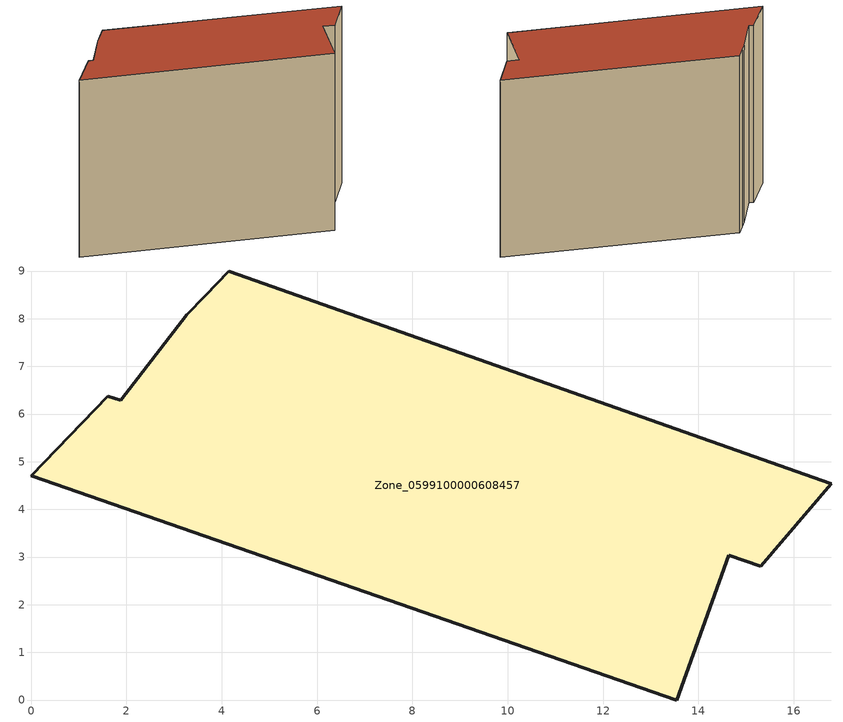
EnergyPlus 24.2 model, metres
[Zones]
Zone_0599100000608457
 floor ground (C_G): 14.64,3.04 13.55,0 0,4.7 1.61,6.37 1.88,6.28 3.27,8.09 3.65,8.48 4.15,9 16.79,4.53 15.31,2.81 z0
 wall outside (C_F): 16.79,4.53 4.15,9 3.65,8.48 3.27,8.09 1.88,6.28 1.61,6.37 0,4.7 13.55,0 14.64,3.04 15.31,2.81 16.79,4.53 z0:10.95
 roof outside (C_R): 13.55,0 14.64,3.04 15.31,2.81 16.79,4.53 4.15,9 3.65,8.48 3.27,8.09 1.88,6.28 1.61,6.37 0,4.7 z10.95
[BUILDING]
Pand.0599100000608457: North Axis=0; Terrain=City; Loads Convergence Tolerance Value=0.04; Temperature Convergence Tolerance Value=0.4; Solar Distribution=FullExterior; Maximum Number of Warmup Days=25; Minimum Number of Warmup Days=1
[Site:Location]
Rotterdam.The.Hague.AP_ZH_NLD Design_Conditions: Latitude=51.96; Longitude=4.45; Time Zone=1; Elevation=-4.5
[SITE:GROUNDTEMPERATURE:BUILDINGSURFACE]
18, 18, 18, 18, 18, 18, 18, 18, 18, 18, 18, 18
[MATERIAL] Thermal Absorptance=0.9; Solar Absorptance=0.7; Visible Absorptance=0.7
Name | Roughness | Thickness | Conductivity | Density | Specific Heat
G.TI.1946 | MediumSmooth | 0.15 | 1 | 540 | 1210
F.TI.1946 | Rough | 0.3 | 0.857143 | 1920 | 840
R.TI.1946 | MediumRough | 0.2 | 0.1 | 1500 | 1000
[CONSTRUCTION]
C_G: G.TI.1946
C_F: F.TI.1946
C_R: R.TI.1946
[ZONE]
Zone_0599100000608457: Type=1; Multiplier=1; Ceiling Height=Autocalculate; Volume=Autocalculate; Floor Area=autocalculate; Part of Total Floor Area=Yes
[ZONEINFILTRATION:DESIGNFLOWRATE]
Infil_Zone_0599100000608457: Zone or ZoneList or Space or SpaceList=Zone_0599100000608457; Schedule=AlwaysOn; Design Flow Rate Calculation Method=Flow/Area; Flow Rate per Floor Area=0.003; Constant Term Coefficient=1; Temperature Term Coefficient=0; Velocity Term Coefficient=0; Velocity Squared Term Coefficient=0
[HVACTEMPLATE:ZONE:IDEALLOADSAIRSYSTEM]
Zone_0599100000608457: Maximum Heating Supply Air Temperature=50; Minimum Cooling Supply Air Temperature=13; Maximum Heating Supply Air Humidity Ratio=0.0156; Minimum Cooling Supply Air Humidity Ratio=0.0077; Heating Limit=NoLimit; Cooling Limit=NoLimit; Dehumidification Control Type=ConstantSensibleHeatRatio; Cooling Sensible Heat Ratio=0.7; Dehumidification Setpoint=60; Humidification Control Type=None; Humidification Setpoint=30; Outdoor Air Method=None; Outdoor Air Flow Rate per Person=0.00944; Outdoor Air Flow Rate per Zone Floor Area=0; Outdoor Air Flow Rate per Zone=0; Demand Controlled Ventilation Type=None; Outdoor Air Economizer Type=NoEconomizer; Heat Recovery Type=None; Sensible Heat Recovery Effectiveness=0.7; Latent Heat Recovery Effectiveness=0.65
[ZONECONTROL:THERMOSTAT]
ThermostatControl_Zone_0599100000608457: Zone or ZoneList=Zone_0599100000608457; Control Type Schedule=DualSetpointControlType; Control 1=Thermostat_Zone_0599100000608457; Temperature Difference Between Cutout And Setpoint=0
[THERMOSTATSETPOINT:DUALSETPOINT]
Thermostat_Zone_0599100000608457: Heating Setpoint Temperature Schedule=HeatingSetpoint_Zone_0599100000608457; Cooling Setpoint Temperature Schedule=CoolingSetpoint_Zone_0599100000608457
[SCHEDULE:COMPACT]
HeatingSetpoint_Zone_0599100000608457: Through: 12/31, For: AllDays, Until: 24:00, 21
CoolingSetpoint_Zone_0599100000608457: Through: 12/31, For: AllDays, Until: 24:00, 24
DualSetpointControlType: Through: 12/31, For: AllDays, Until: 24:00, 4
AlwaysOn: Through: 12/31, For: AllDays, Until: 24:00, 1
